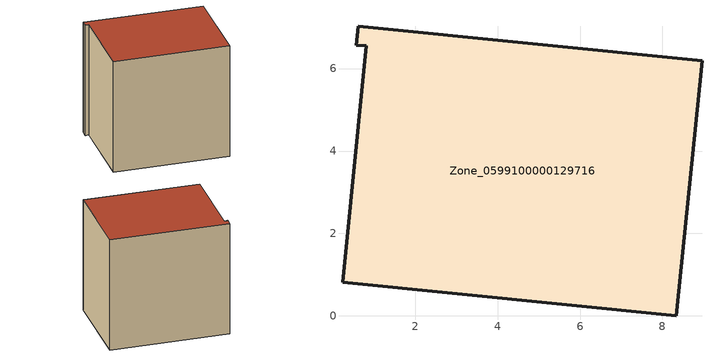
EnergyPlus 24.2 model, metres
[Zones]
Zone_0599100000129716
 floor ground (C_G): 8.34,0 0.23,0.82 0.82,6.55 0.57,6.56 0.62,7.03 8.96,6.19 z0
 wall outside (C_F): 8.34,0 8.96,6.19 0.62,7.03 0.57,6.56 0.82,6.55 0.23,0.82 8.34,0 z0:8.26
 roof outside (C_R): 0.23,0.82 8.34,0 8.96,6.19 0.62,7.03 0.57,6.56 0.82,6.55 z8.26
[BUILDING]
Pand.0599100000129716: North Axis=0; Terrain=City; Loads Convergence Tolerance Value=0.04; Temperature Convergence Tolerance Value=0.4; Solar Distribution=FullExterior; Maximum Number of Warmup Days=25; Minimum Number of Warmup Days=1
[Site:Location]
Rotterdam.The.Hague.AP_ZH_NLD Design_Conditions: Latitude=51.96; Longitude=4.45; Time Zone=1; Elevation=-4.5
[SITE:GROUNDTEMPERATURE:BUILDINGSURFACE]
18, 18, 18, 18, 18, 18, 18, 18, 18, 18, 18, 18
[MATERIAL] Thermal Absorptance=0.9; Solar Absorptance=0.7; Visible Absorptance=0.7
Name | Roughness | Thickness | Conductivity | Density | Specific Heat
G.TI.1946-1964 | MediumSmooth | 0.15 | 1 | 540 | 1210
F.TI.1946-1964 | Rough | 0.3 | 0.857143 | 1920 | 840
R.TI.1946-1964 | MediumRough | 0.2 | 0.277778 | 1500 | 1000
[CONSTRUCTION]
C_G: G.TI.1946-1964
C_F: F.TI.1946-1964
C_R: R.TI.1946-1964
[ZONE]
Zone_0599100000129716: Type=1; Multiplier=1; Ceiling Height=Autocalculate; Volume=Autocalculate; Floor Area=autocalculate; Part of Total Floor Area=Yes
[ZONEINFILTRATION:DESIGNFLOWRATE]
Infil_Zone_0599100000129716: Zone or ZoneList or Space or SpaceList=Zone_0599100000129716; Schedule=AlwaysOn; Design Flow Rate Calculation Method=Flow/Area; Flow Rate per Floor Area=0.003; Constant Term Coefficient=1; Temperature Term Coefficient=0; Velocity Term Coefficient=0; Velocity Squared Term Coefficient=0
[HVACTEMPLATE:ZONE:IDEALLOADSAIRSYSTEM]
Zone_0599100000129716: Maximum Heating Supply Air Temperature=50; Minimum Cooling Supply Air Temperature=13; Maximum Heating Supply Air Humidity Ratio=0.0156; Minimum Cooling Supply Air Humidity Ratio=0.0077; Heating Limit=NoLimit; Cooling Limit=NoLimit; Dehumidification Control Type=ConstantSensibleHeatRatio; Cooling Sensible Heat Ratio=0.7; Dehumidification Setpoint=60; Humidification Control Type=None; Humidification Setpoint=30; Outdoor Air Method=None; Outdoor Air Flow Rate per Person=0.00944; Outdoor Air Flow Rate per Zone Floor Area=0; Outdoor Air Flow Rate per Zone=0; Demand Controlled Ventilation Type=None; Outdoor Air Economizer Type=NoEconomizer; Heat Recovery Type=None; Sensible Heat Recovery Effectiveness=0.7; Latent Heat Recovery Effectiveness=0.65
[ZONECONTROL:THERMOSTAT]
ThermostatControl_Zone_0599100000129716: Zone or ZoneList=Zone_0599100000129716; Control Type Schedule=DualSetpointControlType; Control 1=Thermostat_Zone_0599100000129716; Temperature Difference Between Cutout And Setpoint=0
[THERMOSTATSETPOINT:DUALSETPOINT]
Thermostat_Zone_0599100000129716: Heating Setpoint Temperature Schedule=HeatingSetpoint_Zone_0599100000129716; Cooling Setpoint Temperature Schedule=CoolingSetpoint_Zone_0599100000129716
[SCHEDULE:COMPACT]
HeatingSetpoint_Zone_0599100000129716: Through: 12/31, For: AllDays, Until: 24:00, 21
CoolingSetpoint_Zone_0599100000129716: Through: 12/31, For: AllDays, Until: 24:00, 24
DualSetpointControlType: Through: 12/31, For: AllDays, Until: 24:00, 4
AlwaysOn: Through: 12/31, For: AllDays, Until: 24:00, 1
